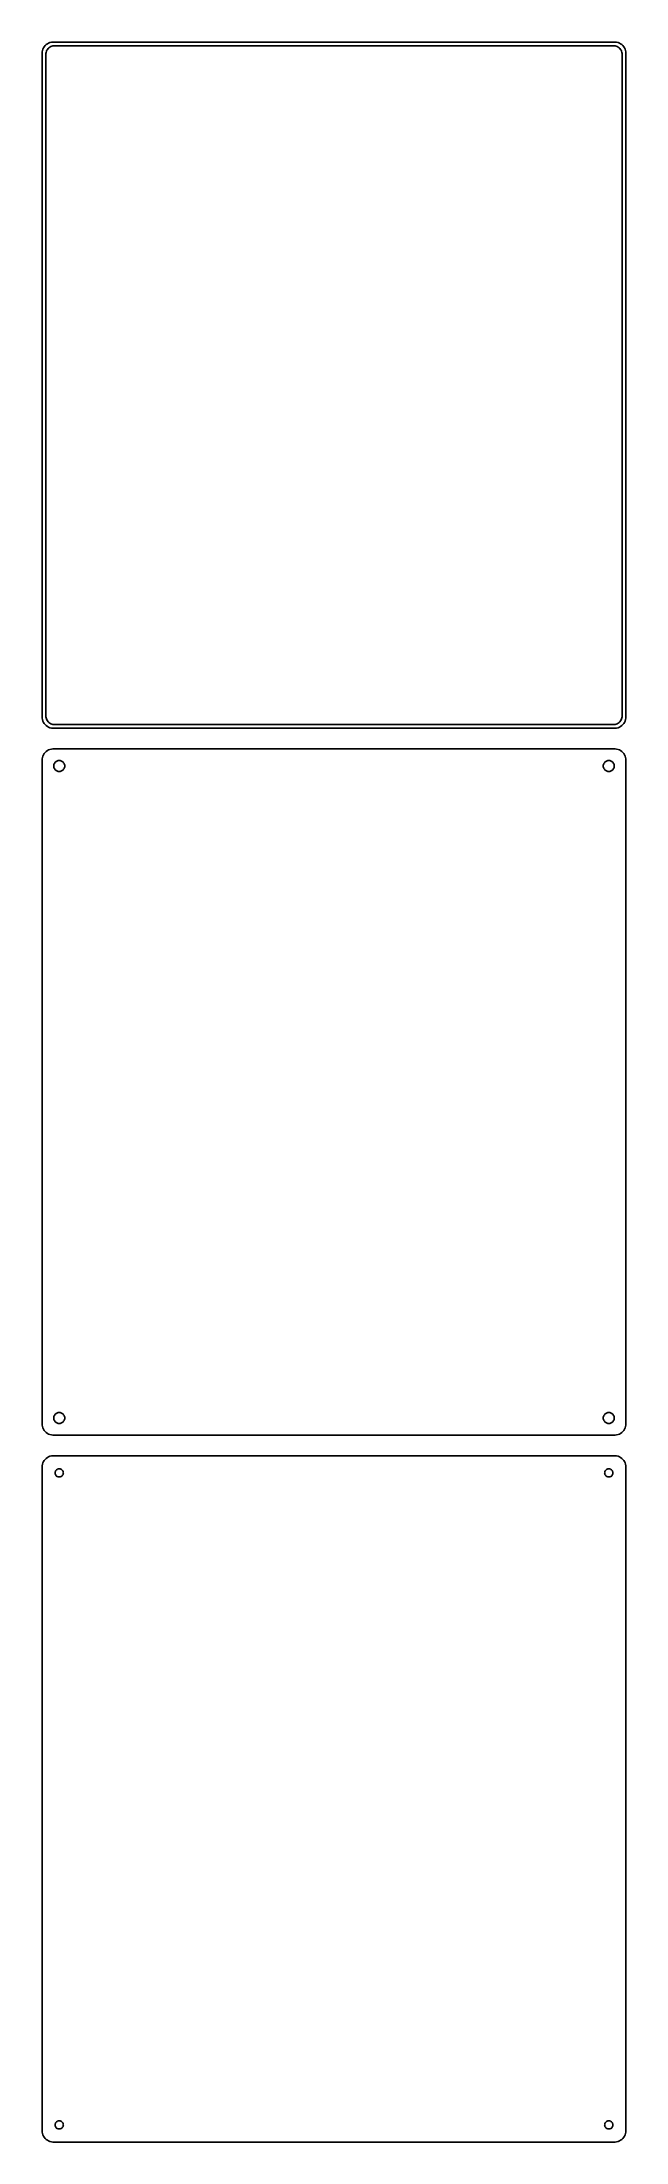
# Model space of a CAD drawing. Header units: metres. Extents: x -128 to 128, y 468 to 1386.
import ezdxf

# ---------------------------------------------------------------- set-up
doc = ezdxf.new("R2010")
doc.units = ezdxf.units.M

msp = doc.modelspace()

# ---------------------------------------------------------------- linework, layer by layer
for p, q in [((-127.461, 1381.63), (-127.5, 1381)), ((-127.5, 1381), (-127.5, 1091)), ((-127.343, 1382.24), (-127.461, 1381.63)), ((-127.149, 1382.84), (-127.343, 1382.24)), ((-126.882, 1383.41), (-127.149, 1382.84)), ((-126.545, 1383.94), (-126.882, 1383.41)), ((-126.145, 1384.42), (-126.545, 1383.94)), ((-125.687, 1384.85), (-126.145, 1384.42)), ((-125.873, 1380.5), (-125.842, 1380.99)), ((-125.873, 1091.5), (-125.873, 1380.5)), ((-125.842, 1380.99), (-125.751, 1381.46)), ((-125.751, 1381.46), (-125.601, 1381.93)), ((-125.179, 1385.22), (-125.687, 1384.85)), ((-125.601, 1381.93), (-125.394, 1382.37)), ((-125.394, 1382.37), (-125.133, 1382.78)), ((-124.629, 1385.52), (-125.179, 1385.22)), ((-125.133, 1382.78), (-124.823, 1383.15)), ((-124.823, 1383.15), (-124.469, 1383.48)), ((-124.045, 1385.76), (-124.629, 1385.52)), ((-124.469, 1383.48), (-124.075, 1383.77)), ((-124.075, 1383.77), (-123.649, 1384)), ((-123.437, 1385.91), (-124.045, 1385.76)), ((-123.649, 1384), (-123.197, 1384.18)), ((-122.814, 1385.99), (-123.437, 1385.91)), ((-123.197, 1384.18), (-122.726, 1384.3)), ((122.814, 1385.99), (-122.814, 1385.99)), ((-122.726, 1384.3), (-122.243, 1384.36)), ((-122.243, 1384.36), (122.243, 1384.36)), ((122.243, 1384.36), (122.726, 1384.3)), ((122.726, 1384.3), (123.197, 1384.18)), ((123.437, 1385.91), (122.814, 1385.99)), ((123.197, 1384.18), (123.649, 1384)), ((124.045, 1385.76), (123.437, 1385.91)), ((123.649, 1384), (124.075, 1383.77)), ((124.629, 1385.52), (124.045, 1385.76)), ((124.075, 1383.77), (124.469, 1383.48)), ((124.469, 1383.48), (124.823, 1383.15)), ((125.179, 1385.22), (124.629, 1385.52)), ((124.823, 1383.15), (125.133, 1382.78)), ((125.133, 1382.78), (125.394, 1382.37)), ((125.687, 1384.85), (125.179, 1385.22)), ((125.394, 1382.37), (125.601, 1381.93)), ((125.601, 1381.93), (125.751, 1381.46)), ((126.145, 1384.42), (125.687, 1384.85)), ((125.751, 1381.46), (125.842, 1380.99)), ((125.842, 1380.99), (125.873, 1380.5)), ((125.873, 1380.5), (125.873, 1091.5)), ((126.545, 1383.94), (126.145, 1384.42)), ((126.882, 1383.41), (126.545, 1383.94)), ((127.149, 1382.84), (126.882, 1383.41)), ((127.343, 1382.24), (127.149, 1382.84)), ((127.461, 1381.63), (127.343, 1382.24)), ((127.5, 1381), (127.461, 1381.63)), ((127.5, 1091), (127.5, 1381)), ((-127.5, 1091), (-127.461, 1090.37)), ((-127.461, 1090.37), (-127.343, 1089.76)), ((-127.343, 1089.76), (-127.149, 1089.16)), ((-127.149, 1089.16), (-126.882, 1088.59)), ((-126.882, 1088.59), (-126.545, 1088.06)), ((-126.545, 1088.06), (-126.145, 1087.58)), ((-126.145, 1087.58), (-125.687, 1087.15)), ((-125.842, 1091.01), (-125.873, 1091.5)), ((-125.751, 1090.54), (-125.842, 1091.01)), ((-125.601, 1090.07), (-125.751, 1090.54)), ((-125.687, 1087.15), (-125.179, 1086.78)), ((-125.394, 1089.63), (-125.601, 1090.07)), ((-125.133, 1089.22), (-125.394, 1089.63)), ((-125.179, 1086.78), (-124.629, 1086.48)), ((-124.823, 1088.85), (-125.133, 1089.22)), ((-124.469, 1088.52), (-124.823, 1088.85)), ((-124.629, 1086.48), (-124.045, 1086.24)), ((-124.075, 1088.23), (-124.469, 1088.52)), ((-123.649, 1088), (-124.075, 1088.23)), ((-124.045, 1086.24), (-123.437, 1086.09)), ((-123.197, 1087.82), (-123.649, 1088)), ((-123.437, 1086.09), (-122.814, 1086.01)), ((-122.726, 1087.7), (-123.197, 1087.82)), ((-122.814, 1086.01), (122.814, 1086.01)), ((-122.243, 1087.64), (-122.726, 1087.7)), ((122.243, 1087.64), (-122.243, 1087.64)), ((122.726, 1087.7), (122.243, 1087.64)), ((123.197, 1087.82), (122.726, 1087.7)), ((122.814, 1086.01), (123.437, 1086.09)), ((123.649, 1088), (123.197, 1087.82)), ((123.437, 1086.09), (124.045, 1086.24)), ((124.075, 1088.23), (123.649, 1088)), ((124.045, 1086.24), (124.629, 1086.48)), ((124.469, 1088.52), (124.075, 1088.23)), ((124.823, 1088.85), (124.469, 1088.52)), ((124.629, 1086.48), (125.179, 1086.78)), ((125.133, 1089.22), (124.823, 1088.85)), ((125.394, 1089.63), (125.133, 1089.22)), ((125.179, 1086.78), (125.687, 1087.15)), ((125.601, 1090.07), (125.394, 1089.63)), ((125.751, 1090.54), (125.601, 1090.07)), ((125.687, 1087.15), (126.145, 1087.58)), ((125.842, 1091.01), (125.751, 1090.54)), ((125.873, 1091.5), (125.842, 1091.01)), ((126.145, 1087.58), (126.545, 1088.06)), ((126.545, 1088.06), (126.882, 1088.59)), ((126.882, 1088.59), (127.149, 1089.16)), ((127.149, 1089.16), (127.343, 1089.76)), ((127.343, 1089.76), (127.461, 1090.37)), ((127.461, 1090.37), (127.5, 1091)), ((-126.882, 1074.41), (-127.149, 1073.84)), ((-126.545, 1074.94), (-126.882, 1074.41)), ((-126.145, 1075.42), (-126.545, 1074.94)), ((-125.687, 1075.85), (-126.145, 1075.42)), ((-125.179, 1076.22), (-125.687, 1075.85)), ((-124.629, 1076.52), (-125.179, 1076.22)), ((-124.045, 1076.76), (-124.629, 1076.52)), ((-123.437, 1076.91), (-124.045, 1076.76)), ((-122.814, 1076.99), (-123.437, 1076.91)), ((122.814, 1076.99), (-122.814, 1076.99)), ((123.437, 1076.91), (122.814, 1076.99)), ((124.045, 1076.76), (123.437, 1076.91)), ((124.629, 1076.52), (124.045, 1076.76)), ((125.179, 1076.22), (124.629, 1076.52)), ((125.687, 1075.85), (125.179, 1076.22)), ((126.145, 1075.42), (125.687, 1075.85)), ((126.545, 1074.94), (126.145, 1075.42)), ((126.882, 1074.41), (126.545, 1074.94)), ((127.149, 1073.84), (126.882, 1074.41)), ((-127.461, 1072.63), (-127.5, 1072)), ((-127.5, 1072), (-127.5, 782)), ((-127.343, 1073.24), (-127.461, 1072.63)), ((-127.149, 1073.84), (-127.343, 1073.24)), ((-122.4, 1069.5), (-122.381, 1069.8)), ((-122.381, 1069.2), (-122.4, 1069.5)), ((-122.381, 1069.8), (-122.325, 1070.1)), ((-122.325, 1068.9), (-122.381, 1069.2)), ((-122.325, 1070.1), (-122.231, 1070.38)), ((-122.231, 1068.62), (-122.325, 1068.9)), ((-122.231, 1070.38), (-122.103, 1070.66)), ((-122.103, 1068.34), (-122.231, 1068.62)), ((-122.103, 1070.66), (-121.942, 1070.91)), ((-121.942, 1068.09), (-122.103, 1068.34)), ((-121.942, 1070.91), (-121.75, 1071.14)), ((-121.75, 1067.86), (-121.942, 1068.09)), ((-121.75, 1071.14), (-121.53, 1071.35)), ((-121.53, 1067.65), (-121.75, 1067.86)), ((-121.53, 1071.35), (-121.286, 1071.53)), ((-121.286, 1067.47), (-121.53, 1067.65)), ((-121.286, 1071.53), (-121.022, 1071.67)), ((-121.022, 1067.33), (-121.286, 1067.47)), ((-121.022, 1071.67), (-120.742, 1071.78)), ((-120.742, 1067.22), (-121.022, 1067.33)), ((-120.742, 1071.78), (-120.45, 1071.86)), ((-120.45, 1067.14), (-120.742, 1067.22)), ((-120.45, 1071.86), (-120.151, 1071.9)), ((-120.151, 1067.1), (-120.45, 1067.14)), ((-120.151, 1071.9), (-119.849, 1071.9)), ((-119.849, 1067.1), (-120.151, 1067.1)), ((-119.849, 1071.9), (-119.55, 1071.86)), ((-119.55, 1067.14), (-119.849, 1067.1)), ((-119.55, 1071.86), (-119.258, 1071.78)), ((-119.258, 1067.22), (-119.55, 1067.14)), ((-119.258, 1071.78), (-118.978, 1071.67)), ((-118.978, 1067.33), (-119.258, 1067.22)), ((-118.978, 1071.67), (-118.714, 1071.53)), ((-118.714, 1067.47), (-118.978, 1067.33)), ((-118.714, 1071.53), (-118.47, 1071.35)), ((-118.47, 1067.65), (-118.714, 1067.47)), ((-118.47, 1071.35), (-118.25, 1071.14)), ((-118.25, 1067.86), (-118.47, 1067.65)), ((-118.25, 1071.14), (-118.058, 1070.91)), ((-118.058, 1068.09), (-118.25, 1067.86)), ((-118.058, 1070.91), (-117.897, 1070.66)), ((-117.897, 1068.34), (-118.058, 1068.09)), ((-117.897, 1070.66), (-117.769, 1070.38)), ((-117.769, 1068.62), (-117.897, 1068.34)), ((-117.769, 1070.38), (-117.675, 1070.1)), ((-117.675, 1068.9), (-117.769, 1068.62)), ((-117.675, 1070.1), (-117.619, 1069.8)), ((-117.619, 1069.2), (-117.675, 1068.9)), ((-117.619, 1069.8), (-117.6, 1069.5)), ((-117.6, 1069.5), (-117.619, 1069.2)), ((117.6, 1069.5), (117.619, 1069.8)), ((117.619, 1069.2), (117.6, 1069.5)), ((117.619, 1069.8), (117.675, 1070.1)), ((117.675, 1068.9), (117.619, 1069.2)), ((117.675, 1070.1), (117.769, 1070.38)), ((117.769, 1068.62), (117.675, 1068.9)), ((117.769, 1070.38), (117.897, 1070.66)), ((117.897, 1068.34), (117.769, 1068.62)), ((117.897, 1070.66), (118.058, 1070.91)), ((118.058, 1068.09), (117.897, 1068.34)), ((118.058, 1070.91), (118.25, 1071.14)), ((118.25, 1067.86), (118.058, 1068.09)), ((118.25, 1071.14), (118.47, 1071.35)), ((118.47, 1067.65), (118.25, 1067.86)), ((118.47, 1071.35), (118.714, 1071.53)), ((118.714, 1067.47), (118.47, 1067.65)), ((118.714, 1071.53), (118.978, 1071.67)), ((118.978, 1067.33), (118.714, 1067.47)), ((118.978, 1071.67), (119.258, 1071.78)), ((119.258, 1067.22), (118.978, 1067.33)), ((119.258, 1071.78), (119.55, 1071.86)), ((119.55, 1067.14), (119.258, 1067.22)), ((119.55, 1071.86), (119.849, 1071.9)), ((119.849, 1067.1), (119.55, 1067.14)), ((119.849, 1071.9), (120.151, 1071.9)), ((120.151, 1067.1), (119.849, 1067.1)), ((120.151, 1071.9), (120.45, 1071.86)), ((120.45, 1067.14), (120.151, 1067.1)), ((120.45, 1071.86), (120.742, 1071.78)), ((120.742, 1067.22), (120.45, 1067.14)), ((120.742, 1071.78), (121.022, 1071.67)), ((121.022, 1067.33), (120.742, 1067.22)), ((121.022, 1071.67), (121.286, 1071.53)), ((121.286, 1067.47), (121.022, 1067.33)), ((121.286, 1071.53), (121.53, 1071.35)), ((121.53, 1067.65), (121.286, 1067.47)), ((121.53, 1071.35), (121.75, 1071.14)), ((121.75, 1067.86), (121.53, 1067.65)), ((121.75, 1071.14), (121.942, 1070.91)), ((121.942, 1068.09), (121.75, 1067.86)), ((121.942, 1070.91), (122.103, 1070.66)), ((122.103, 1068.34), (121.942, 1068.09)), ((122.103, 1070.66), (122.231, 1070.38)), ((122.231, 1068.62), (122.103, 1068.34)), ((122.231, 1070.38), (122.325, 1070.1)), ((122.325, 1068.9), (122.231, 1068.62)), ((122.325, 1070.1), (122.381, 1069.8)), ((122.381, 1069.2), (122.325, 1068.9)), ((122.381, 1069.8), (122.4, 1069.5)), ((122.4, 1069.5), (122.381, 1069.2)), ((127.343, 1073.24), (127.149, 1073.84)), ((127.461, 1072.63), (127.343, 1073.24)), ((127.5, 1072), (127.461, 1072.63)), ((127.5, 782), (127.5, 1072)), ((-127.5, 782), (-127.461, 781.373)), ((-127.461, 781.373), (-127.343, 780.757)), ((-127.343, 780.757), (-127.149, 780.159)), ((-122.4, 784.5), (-122.381, 784.801)), ((-122.381, 784.199), (-122.4, 784.5)), ((-122.381, 784.801), (-122.325, 785.097)), ((-122.325, 783.903), (-122.381, 784.199)), ((-122.325, 785.097), (-122.231, 785.383)), ((-122.231, 783.617), (-122.325, 783.903)), ((-122.231, 785.383), (-122.103, 785.656)), ((-122.103, 783.344), (-122.231, 783.617)), ((-122.103, 785.656), (-121.942, 785.911)), ((-121.942, 783.089), (-122.103, 783.344)), ((-121.942, 785.911), (-121.75, 786.143)), ((-121.75, 782.857), (-121.942, 783.089)), ((-121.75, 786.143), (-121.53, 786.349)), ((-121.53, 782.651), (-121.75, 782.857)), ((-121.53, 786.349), (-121.286, 786.526)), ((-121.286, 782.474), (-121.53, 782.651)), ((-121.286, 786.526), (-121.022, 786.672)), ((-121.022, 782.328), (-121.286, 782.474)), ((-121.022, 786.672), (-120.742, 786.783)), ((-120.742, 782.217), (-121.022, 782.328)), ((-120.742, 786.783), (-120.45, 786.857)), ((-120.45, 782.143), (-120.742, 782.217)), ((-120.45, 786.857), (-120.151, 786.895)), ((-120.151, 782.105), (-120.45, 782.143)), ((-120.151, 786.895), (-119.849, 786.895)), ((-119.849, 782.105), (-120.151, 782.105)), ((-119.849, 786.895), (-119.55, 786.857)), ((-119.55, 782.143), (-119.849, 782.105)), ((-119.55, 786.857), (-119.258, 786.783)), ((-119.258, 782.217), (-119.55, 782.143)), ((-119.258, 786.783), (-118.978, 786.672)), ((-118.978, 782.328), (-119.258, 782.217)), ((-118.978, 786.672), (-118.714, 786.526)), ((-118.714, 782.474), (-118.978, 782.328)), ((-118.714, 786.526), (-118.47, 786.349)), ((-118.47, 782.651), (-118.714, 782.474)), ((-118.47, 786.349), (-118.25, 786.143)), ((-118.25, 782.857), (-118.47, 782.651)), ((-118.25, 786.143), (-118.058, 785.911)), ((-118.058, 783.089), (-118.25, 782.857)), ((-118.058, 785.911), (-117.897, 785.656)), ((-117.897, 783.344), (-118.058, 783.089)), ((-117.897, 785.656), (-117.769, 785.383)), ((-117.769, 783.617), (-117.897, 783.344)), ((-117.769, 785.383), (-117.675, 785.097)), ((-117.675, 783.903), (-117.769, 783.617)), ((-117.675, 785.097), (-117.619, 784.801)), ((-117.619, 784.199), (-117.675, 783.903)), ((-117.619, 784.801), (-117.6, 784.5)), ((-117.6, 784.5), (-117.619, 784.199)), ((117.6, 784.5), (117.619, 784.801)), ((117.619, 784.199), (117.6, 784.5)), ((117.619, 784.801), (117.675, 785.097)), ((117.675, 783.903), (117.619, 784.199)), ((117.675, 785.097), (117.769, 785.383)), ((117.769, 783.617), (117.675, 783.903)), ((117.769, 785.383), (117.897, 785.656)), ((117.897, 783.344), (117.769, 783.617)), ((117.897, 785.656), (118.058, 785.911)), ((118.058, 783.089), (117.897, 783.344)), ((118.058, 785.911), (118.25, 786.143)), ((118.25, 782.857), (118.058, 783.089)), ((118.25, 786.143), (118.47, 786.349)), ((118.47, 782.651), (118.25, 782.857)), ((118.47, 786.349), (118.714, 786.526)), ((118.714, 782.474), (118.47, 782.651)), ((118.714, 786.526), (118.978, 786.672)), ((118.978, 782.328), (118.714, 782.474)), ((118.978, 786.672), (119.258, 786.783)), ((119.258, 782.217), (118.978, 782.328)), ((119.258, 786.783), (119.55, 786.857)), ((119.55, 782.143), (119.258, 782.217)), ((119.55, 786.857), (119.849, 786.895)), ((119.849, 782.105), (119.55, 782.143)), ((119.849, 786.895), (120.151, 786.895)), ((120.151, 782.105), (119.849, 782.105)), ((120.151, 786.895), (120.45, 786.857)), ((120.45, 782.143), (120.151, 782.105)), ((120.45, 786.857), (120.742, 786.783)), ((120.742, 782.217), (120.45, 782.143)), ((120.742, 786.783), (121.022, 786.672)), ((121.022, 782.328), (120.742, 782.217)), ((121.022, 786.672), (121.286, 786.526)), ((121.286, 782.474), (121.022, 782.328)), ((121.286, 786.526), (121.53, 786.349)), ((121.53, 782.651), (121.286, 782.474)), ((121.53, 786.349), (121.75, 786.143)), ((121.75, 782.857), (121.53, 782.651)), ((121.75, 786.143), (121.942, 785.911)), ((121.942, 783.089), (121.75, 782.857)), ((121.942, 785.911), (122.103, 785.656)), ((122.103, 783.344), (121.942, 783.089)), ((122.103, 785.656), (122.231, 785.383)), ((122.231, 783.617), (122.103, 783.344)), ((122.231, 785.383), (122.325, 785.097)), ((122.325, 783.903), (122.231, 783.617)), ((122.325, 785.097), (122.381, 784.801)), ((122.381, 784.199), (122.325, 783.903)), ((122.381, 784.801), (122.4, 784.5)), ((122.4, 784.5), (122.381, 784.199)), ((127.149, 780.159), (127.343, 780.757)), ((127.343, 780.757), (127.461, 781.373)), ((127.461, 781.373), (127.5, 782)), ((-127.149, 780.159), (-126.882, 779.591)), ((-126.882, 779.591), (-126.545, 779.061)), ((-126.545, 779.061), (-126.145, 778.577)), ((-126.145, 778.577), (-125.687, 778.147)), ((-125.687, 778.147), (-125.179, 777.778)), ((-125.179, 777.778), (-124.629, 777.476)), ((-124.629, 777.476), (-124.045, 777.245)), ((-124.045, 777.245), (-123.437, 777.089)), ((-123.437, 777.089), (-122.814, 777.01)), ((-122.814, 777.01), (122.814, 777.01)), ((122.814, 777.01), (123.437, 777.089)), ((123.437, 777.089), (124.045, 777.245)), ((124.045, 777.245), (124.629, 777.476)), ((124.629, 777.476), (125.179, 777.778)), ((125.179, 777.778), (125.687, 778.147)), ((125.687, 778.147), (126.145, 778.577)), ((126.145, 778.577), (126.545, 779.061)), ((126.545, 779.061), (126.882, 779.591)), ((126.882, 779.591), (127.149, 780.159)), ((-127.461, 763.627), (-127.5, 763)), ((-127.5, 763), (-127.5, 473)), ((-127.343, 764.243), (-127.461, 763.627)), ((-127.149, 764.841), (-127.343, 764.243)), ((-126.882, 765.409), (-127.149, 764.841)), ((-126.545, 765.939), (-126.882, 765.409)), ((-126.145, 766.423), (-126.545, 765.939)), ((-125.687, 766.853), (-126.145, 766.423)), ((-125.179, 767.222), (-125.687, 766.853)), ((-124.629, 767.524), (-125.179, 767.222)), ((-124.045, 767.755), (-124.629, 767.524)), ((-123.437, 767.911), (-124.045, 767.755)), ((-122.814, 767.99), (-123.437, 767.911)), ((122.814, 767.99), (-122.814, 767.99)), ((-121.147, 761.887), (-120.964, 762.02)), ((-120.964, 762.02), (-120.766, 762.129)), ((-120.766, 762.129), (-120.556, 762.212)), ((-120.556, 762.212), (-120.337, 762.268)), ((-120.337, 762.268), (-120.113, 762.296)), ((-120.113, 762.296), (-119.887, 762.296)), ((-119.887, 762.296), (-119.663, 762.268)), ((-119.663, 762.268), (-119.444, 762.212)), ((-119.444, 762.212), (-119.234, 762.129)), ((-119.234, 762.129), (-119.036, 762.02)), ((-119.036, 762.02), (-118.853, 761.887)), ((118.853, 761.887), (119.036, 762.02)), ((119.036, 762.02), (119.234, 762.129)), ((119.234, 762.129), (119.444, 762.212)), ((119.444, 762.212), (119.663, 762.268)), ((119.663, 762.268), (119.887, 762.296)), ((119.887, 762.296), (120.113, 762.296)), ((120.113, 762.296), (120.337, 762.268)), ((120.337, 762.268), (120.556, 762.212)), ((120.556, 762.212), (120.766, 762.129)), ((120.766, 762.129), (120.964, 762.02)), ((120.964, 762.02), (121.147, 761.887)), ((123.437, 767.911), (122.814, 767.99)), ((124.045, 767.755), (123.437, 767.911)), ((124.629, 767.524), (124.045, 767.755)), ((125.179, 767.222), (124.629, 767.524)), ((125.687, 766.853), (125.179, 767.222)), ((126.145, 766.423), (125.687, 766.853)), ((126.545, 765.939), (126.145, 766.423)), ((126.882, 765.409), (126.545, 765.939)), ((127.149, 764.841), (126.882, 765.409)), ((127.343, 764.243), (127.149, 764.841)), ((127.461, 763.627), (127.343, 764.243)), ((127.5, 763), (127.461, 763.627)), ((127.5, 473), (127.5, 763)), ((-121.8, 760.5), (-121.786, 760.726)), ((-121.786, 760.274), (-121.8, 760.5)), ((-121.786, 760.726), (-121.743, 760.948)), ((-121.743, 760.052), (-121.786, 760.274)), ((-121.743, 760.948), (-121.674, 761.163)), ((-121.674, 759.837), (-121.743, 760.052)), ((-121.674, 761.163), (-121.577, 761.367)), ((-121.577, 759.633), (-121.674, 759.837)), ((-121.577, 761.367), (-121.456, 761.558)), ((-121.456, 759.442), (-121.577, 759.633)), ((-121.456, 761.558), (-121.312, 761.732)), ((-121.312, 759.268), (-121.456, 759.442)), ((-121.312, 761.732), (-121.147, 761.887)), ((-121.147, 759.113), (-121.312, 759.268)), ((-120.964, 758.98), (-121.147, 759.113)), ((-120.766, 758.871), (-120.964, 758.98)), ((-120.556, 758.788), (-120.766, 758.871)), ((-120.337, 758.732), (-120.556, 758.788)), ((-120.113, 758.704), (-120.337, 758.732)), ((-119.887, 758.704), (-120.113, 758.704)), ((-119.663, 758.732), (-119.887, 758.704)), ((-119.444, 758.788), (-119.663, 758.732)), ((-119.234, 758.871), (-119.444, 758.788)), ((-119.036, 758.98), (-119.234, 758.871)), ((-118.853, 759.113), (-119.036, 758.98)), ((-118.853, 761.887), (-118.688, 761.732)), ((-118.688, 759.268), (-118.853, 759.113)), ((-118.688, 761.732), (-118.544, 761.558)), ((-118.544, 759.442), (-118.688, 759.268)), ((-118.544, 761.558), (-118.423, 761.367)), ((-118.423, 759.633), (-118.544, 759.442)), ((-118.423, 761.367), (-118.326, 761.163)), ((-118.326, 759.837), (-118.423, 759.633)), ((-118.326, 761.163), (-118.257, 760.948)), ((-118.257, 760.052), (-118.326, 759.837)), ((-118.257, 760.948), (-118.214, 760.726)), ((-118.214, 760.274), (-118.257, 760.052)), ((-118.214, 760.726), (-118.2, 760.5)), ((-118.2, 760.5), (-118.214, 760.274)), ((118.2, 760.5), (118.214, 760.726)), ((118.214, 760.274), (118.2, 760.5)), ((118.214, 760.726), (118.257, 760.948)), ((118.257, 760.052), (118.214, 760.274)), ((118.257, 760.948), (118.326, 761.163)), ((118.326, 759.837), (118.257, 760.052)), ((118.326, 761.163), (118.423, 761.367)), ((118.423, 759.633), (118.326, 759.837)), ((118.423, 761.367), (118.544, 761.558)), ((118.544, 759.442), (118.423, 759.633)), ((118.544, 761.558), (118.688, 761.732)), ((118.688, 759.268), (118.544, 759.442)), ((118.688, 761.732), (118.853, 761.887)), ((118.853, 759.113), (118.688, 759.268)), ((119.036, 758.98), (118.853, 759.113)), ((119.234, 758.871), (119.036, 758.98)), ((119.444, 758.788), (119.234, 758.871)), ((119.663, 758.732), (119.444, 758.788)), ((119.887, 758.704), (119.663, 758.732)), ((120.113, 758.704), (119.887, 758.704)), ((120.337, 758.732), (120.113, 758.704)), ((120.556, 758.788), (120.337, 758.732)), ((120.766, 758.871), (120.556, 758.788)), ((120.964, 758.98), (120.766, 758.871)), ((121.147, 759.113), (120.964, 758.98)), ((121.147, 761.887), (121.312, 761.732)), ((121.312, 759.268), (121.147, 759.113)), ((121.312, 761.732), (121.456, 761.558)), ((121.456, 759.442), (121.312, 759.268)), ((121.456, 761.558), (121.577, 761.367)), ((121.577, 759.633), (121.456, 759.442)), ((121.577, 761.367), (121.674, 761.163)), ((121.674, 759.837), (121.577, 759.633)), ((121.674, 761.163), (121.743, 760.948)), ((121.743, 760.052), (121.674, 759.837)), ((121.743, 760.948), (121.786, 760.726)), ((121.786, 760.274), (121.743, 760.052)), ((121.786, 760.726), (121.8, 760.5)), ((121.8, 760.5), (121.786, 760.274)), ((-127.5, 473), (-127.461, 472.373)), ((-127.461, 472.373), (-127.343, 471.757)), ((-127.343, 471.757), (-127.149, 471.159)), ((-127.149, 471.159), (-126.882, 470.591)), ((-126.882, 470.591), (-126.545, 470.061)), ((-126.545, 470.061), (-126.145, 469.577)), ((-126.145, 469.577), (-125.687, 469.147)), ((-125.687, 469.147), (-125.179, 468.778)), ((-125.179, 468.778), (-124.629, 468.476)), ((-124.629, 468.476), (-124.045, 468.245)), ((-124.045, 468.245), (-123.437, 468.089)), ((-121.8, 475.5), (-121.786, 475.726)), ((-121.786, 475.274), (-121.8, 475.5)), ((-121.786, 475.726), (-121.743, 475.948)), ((-121.743, 475.052), (-121.786, 475.274)), ((-121.743, 475.948), (-121.674, 476.163)), ((-121.674, 474.837), (-121.743, 475.052)), ((-121.674, 476.163), (-121.577, 476.367)), ((-121.577, 474.633), (-121.674, 474.837)), ((-121.577, 476.367), (-121.456, 476.558)), ((-121.456, 474.442), (-121.577, 474.633)), ((-121.456, 476.558), (-121.312, 476.732)), ((-121.312, 474.268), (-121.456, 474.442)), ((-121.312, 476.732), (-121.147, 476.887)), ((-121.147, 474.113), (-121.312, 474.268)), ((-121.147, 476.887), (-120.964, 477.02)), ((-120.964, 473.98), (-121.147, 474.113)), ((-120.964, 477.02), (-120.766, 477.129)), ((-120.766, 473.871), (-120.964, 473.98)), ((-120.766, 477.129), (-120.556, 477.212)), ((-120.556, 473.788), (-120.766, 473.871)), ((-120.556, 477.212), (-120.337, 477.268)), ((-120.337, 473.732), (-120.556, 473.788)), ((-120.337, 477.268), (-120.113, 477.296)), ((-120.113, 473.704), (-120.337, 473.732)), ((-120.113, 477.296), (-119.887, 477.296)), ((-119.887, 473.704), (-120.113, 473.704)), ((-119.887, 477.296), (-119.663, 477.268)), ((-119.663, 473.732), (-119.887, 473.704)), ((-119.663, 477.268), (-119.444, 477.212)), ((-119.444, 473.788), (-119.663, 473.732)), ((-119.444, 477.212), (-119.234, 477.129)), ((-119.234, 473.871), (-119.444, 473.788)), ((-119.234, 477.129), (-119.036, 477.02)), ((-119.036, 473.98), (-119.234, 473.871)), ((-119.036, 477.02), (-118.853, 476.887)), ((-118.853, 474.113), (-119.036, 473.98)), ((-118.853, 476.887), (-118.688, 476.732)), ((-118.688, 474.268), (-118.853, 474.113)), ((-118.688, 476.732), (-118.544, 476.558)), ((-118.544, 474.442), (-118.688, 474.268)), ((-118.544, 476.558), (-118.423, 476.367)), ((-118.423, 474.633), (-118.544, 474.442)), ((-118.423, 476.367), (-118.326, 476.163)), ((-118.326, 474.837), (-118.423, 474.633)), ((-118.326, 476.163), (-118.257, 475.948)), ((-118.257, 475.052), (-118.326, 474.837)), ((-118.257, 475.948), (-118.214, 475.726)), ((-118.214, 475.274), (-118.257, 475.052)), ((-118.214, 475.726), (-118.2, 475.5)), ((-118.2, 475.5), (-118.214, 475.274)), ((118.2, 475.5), (118.214, 475.726)), ((118.214, 475.274), (118.2, 475.5)), ((118.214, 475.726), (118.257, 475.948)), ((118.257, 475.052), (118.214, 475.274)), ((118.257, 475.948), (118.326, 476.163)), ((118.326, 474.837), (118.257, 475.052)), ((118.326, 476.163), (118.423, 476.367)), ((118.423, 474.633), (118.326, 474.837)), ((118.423, 476.367), (118.544, 476.558)), ((118.544, 474.442), (118.423, 474.633)), ((118.544, 476.558), (118.688, 476.732)), ((118.688, 474.268), (118.544, 474.442)), ((118.688, 476.732), (118.853, 476.887)), ((118.853, 474.113), (118.688, 474.268)), ((118.853, 476.887), (119.036, 477.02)), ((119.036, 473.98), (118.853, 474.113)), ((119.036, 477.02), (119.234, 477.129)), ((119.234, 473.871), (119.036, 473.98)), ((119.234, 477.129), (119.444, 477.212)), ((119.444, 473.788), (119.234, 473.871)), ((119.444, 477.212), (119.663, 477.268)), ((119.663, 473.732), (119.444, 473.788)), ((119.663, 477.268), (119.887, 477.296)), ((119.887, 473.704), (119.663, 473.732)), ((119.887, 477.296), (120.113, 477.296)), ((120.113, 473.704), (119.887, 473.704)), ((120.113, 477.296), (120.337, 477.268)), ((120.337, 473.732), (120.113, 473.704)), ((120.337, 477.268), (120.556, 477.212)), ((120.556, 473.788), (120.337, 473.732)), ((120.556, 477.212), (120.766, 477.129)), ((120.766, 473.871), (120.556, 473.788)), ((120.766, 477.129), (120.964, 477.02)), ((120.964, 473.98), (120.766, 473.871)), ((120.964, 477.02), (121.147, 476.887)), ((121.147, 474.113), (120.964, 473.98)), ((121.147, 476.887), (121.312, 476.732)), ((121.312, 474.268), (121.147, 474.113)), ((121.312, 476.732), (121.456, 476.558)), ((121.456, 474.442), (121.312, 474.268)), ((121.456, 476.558), (121.577, 476.367)), ((121.577, 474.633), (121.456, 474.442)), ((121.577, 476.367), (121.674, 476.163)), ((121.674, 474.837), (121.577, 474.633)), ((121.674, 476.163), (121.743, 475.948)), ((121.743, 475.052), (121.674, 474.837)), ((121.743, 475.948), (121.786, 475.726)), ((121.786, 475.274), (121.743, 475.052)), ((121.786, 475.726), (121.8, 475.5)), ((121.8, 475.5), (121.786, 475.274)), ((123.437, 468.089), (124.045, 468.245)), ((124.045, 468.245), (124.629, 468.476)), ((124.629, 468.476), (125.179, 468.778)), ((125.179, 468.778), (125.687, 469.147)), ((125.687, 469.147), (126.145, 469.577)), ((126.145, 469.577), (126.545, 470.061)), ((126.545, 470.061), (126.882, 470.591)), ((126.882, 470.591), (127.149, 471.159)), ((127.149, 471.159), (127.343, 471.757)), ((127.343, 471.757), (127.461, 472.373)), ((127.461, 472.373), (127.5, 473)), ((-123.437, 468.089), (-122.814, 468.01)), ((-122.814, 468.01), (122.814, 468.01)), ((122.814, 468.01), (123.437, 468.089))]:
    msp.add_line(p, q)

doc.saveas('drawing.dxf')
